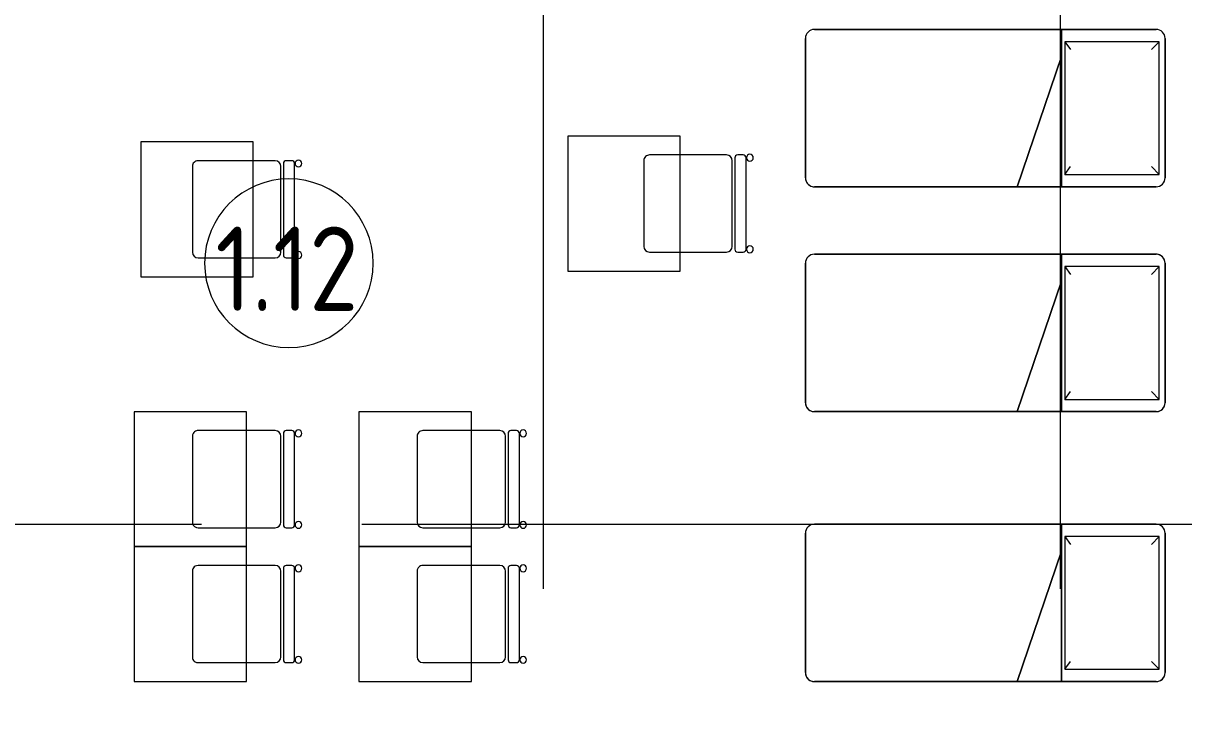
# Model space of a CAD drawing. Header units: millimetres. Extents: x 855 to 94006, y -3304 to 17933.
# Drawn here: x 19451 to 24614, y 2712 to 5827 of the extents above; entities that cross this region are included whole.
import ezdxf

# ---------------------------------------------------------------- set-up
doc = ezdxf.new("R2010")
doc.units = ezdxf.units.MM
doc.linetypes.add('Осевая', pattern=[4762.5, 952.5, -714.375, 2381.25, -714.375])
for name, color, linetype, lineweight in [('A-AREA-IDEN', 7, 'Continuous', 9), ('Оси', 7, 'Continuous', 9), ('Оси-2', 7, 'Осевая', 9)]:
    doc.layers.add(name, color=color, linetype=linetype, lineweight=lineweight)
doc.layers.add('I-FURN-1', color=7, linetype='Continuous', lineweight=9, true_color=0xf0f0f0)
doc.styles.add('GOST Common_4', font='GOST_Common.ttf', dxfattribs={"width": 0.9, "height": 375})

# ---------------------------------------------------------------- blocks, each defined once
blk = doc.blocks.new('Стол базовый прямоугольный - 1_7а-25476368-План разверток пом_ 1_12_ Этаж 1')
at = {"layer": 'I-FURN-1'}
for p, q in [((250, 300), (-250, 300)), ((-250, 300), (-250, -300)), ((250, -300), (250, 300)), ((-250, -300), (250, -300))]:
    blk.add_line(p, q, dxfattribs=at)
blk = doc.blocks.new('Стул Breuer - 1_9а-25403171-План разверток пом_ 1_12_ Этаж 1')
at = {"layer": 'I-FURN-1'}
for p, q in [((-215.9, 215.9), (-215.9, 0)), ((190.5, 241.3), (-190.5, 241.3)), ((215.9, 0), (215.9, 215.9)), ((-215.9, 0), (-215.9, -127)), ((215.9, -127), (215.9, 0)), ((-190.5, -152.4), (190.5, -152.4)), ((-215.9, -176.2), (-215.9, -200.8)), ((203.2, -163.5), (-203.2, -163.5)), ((215.9, -200.8), (215.9, -176.2)), ((-203.2, -213.5), (203.2, -213.5))]:
    blk.add_line(p, q, dxfattribs=at)
for centre, radius, start, end in [((-190.5, 215.9), 25.4, 150, 180), ((-190.5, 215.9), 25.4, 135, 150), ((-190.5, 215.9), 25.4, 90, 135), ((190.5, 215.9), 25.4, 60, 90), ((190.5, 215.9), 25.4, 15, 60), ((190.5, 215.9), 25.4, 0, 15), ((-190.5, -127), 25.4, 180, 270), ((190.5, -127), 25.4, 270, 360), ((-203.2, -176.2), 12.7, 90, 180), ((-203.2, -200.8), 12.7, 180, 270), ((203.2, -176.2), 12.7, 360, 90), ((203.2, -200.8), 12.7, 270, 360), ((-203.5, -230.6), 15.1, 360, 180), ((-203.5, -230.6), 15.1, 180, 360), ((203.7, -230.6), 15.1, 360, 180), ((203.7, -230.6), 15.1, 180, 360)]:
    blk.add_arc(centre, radius, start, end, dxfattribs=at)
blk = doc.blocks.new('Стул Breuer - 1_9а-V3-План разверток пом_ 1_12_ Этаж 1')
at = {"layer": 'I-FURN-1'}
for p, q in [((-215.9, 215.9), (-215.9, 0)), ((190.5, 241.3), (-190.5, 241.3)), ((215.9, 0), (215.9, 215.9)), ((-215.9, 0), (-215.9, -127)), ((215.9, -127), (215.9, 0)), ((-190.5, -152.4), (190.5, -152.4)), ((-215.9, -176.2), (-215.9, -200.8)), ((203.2, -163.5), (-203.2, -163.5)), ((215.9, -200.8), (215.9, -176.2)), ((-203.2, -213.5), (203.2, -213.5))]:
    blk.add_line(p, q, dxfattribs=at)
for centre, radius, start, end in [((-190.5, 215.9), 25.4, 150, 180), ((-190.5, 215.9), 25.4, 105, 150), ((-190.5, 215.9), 25.4, 90, 105), ((190.5, 215.9), 25.4, 75, 90), ((190.5, 215.9), 25.4, 30, 75), ((190.5, 215.9), 25.4, 0, 30), ((-190.5, -127), 25.4, 180, 270), ((190.5, -127), 25.4, 270, 360), ((-203.2, -176.2), 12.7, 90, 180), ((-203.2, -200.8), 12.7, 180, 270), ((203.2, -176.2), 12.7, 360, 90), ((203.2, -200.8), 12.7, 270, 360), ((-203.5, -230.6), 15.1, 360, 180), ((-203.5, -230.6), 15.1, 180, 360), ((203.7, -230.6), 15.1, 360, 180), ((203.7, -230.6), 15.1, 180, 360)]:
    blk.add_arc(centre, radius, start, end, dxfattribs=at)
blk = doc.blocks.new('Стул Breuer - 1_9а-V4-План разверток пом_ 1_12_ Этаж 1')
at = {"layer": 'I-FURN-1'}
for p, q in [((-215.9, 215.9), (-215.9, 0)), ((190.5, 241.3), (-190.5, 241.3)), ((215.9, 0), (215.9, 215.9)), ((-215.9, 0), (-215.9, -127)), ((215.9, -127), (215.9, 0)), ((-190.5, -152.4), (190.5, -152.4)), ((-215.9, -176.2), (-215.9, -200.8)), ((203.2, -163.5), (-203.2, -163.5)), ((215.9, -200.8), (215.9, -176.2)), ((-203.2, -213.5), (203.2, -213.5))]:
    blk.add_line(p, q, dxfattribs=at)
for centre, radius, start, end in [((-190.5, 215.9), 25.4, 90, 180), ((190.5, 215.9), 25.4, 0, 90), ((-190.5, -127), 25.4, 180, 270), ((190.5, -127), 25.4, 270, 360), ((-203.2, -176.2), 12.7, 90, 180), ((-203.2, -200.8), 12.7, 180, 270), ((203.2, -176.2), 12.7, 360, 90), ((203.2, -200.8), 12.7, 270, 360), ((-203.5, -230.6), 15.1, 360, 180), ((-203.5, -230.6), 15.1, 180, 360), ((203.7, -230.6), 15.1, 360, 180), ((203.7, -230.6), 15.1, 180, 360)]:
    blk.add_arc(centre, radius, start, end, dxfattribs=at)
blk = doc.blocks.new('Стул Breuer - 1_9а-V5-План разверток пом_ 1_12_ Этаж 1')
at = {"layer": 'I-FURN-1'}
for p, q in [((-215.9, 215.9), (-215.9, 0)), ((190.5, 241.3), (-190.5, 241.3)), ((215.9, 0), (215.9, 215.9)), ((-215.9, 0), (-215.9, -127)), ((215.9, -127), (215.9, 0)), ((-190.5, -152.4), (190.5, -152.4)), ((-215.9, -176.2), (-215.9, -200.8)), ((203.2, -163.5), (-203.2, -163.5)), ((215.9, -200.8), (215.9, -176.2)), ((-203.2, -213.5), (203.2, -213.5))]:
    blk.add_line(p, q, dxfattribs=at)
for centre, radius, start, end in [((-190.5, 215.9), 25.4, 90, 180), ((190.5, 215.9), 25.4, 75, 90), ((190.5, 215.9), 25.4, 45, 75), ((190.5, 215.9), 25.4, 0, 45), ((-190.5, -127), 25.4, 180, 270), ((190.5, -127), 25.4, 270, 360), ((-203.2, -176.2), 12.7, 90, 180), ((-203.2, -200.8), 12.7, 180, 270), ((203.2, -176.2), 12.7, 360, 90), ((203.2, -200.8), 12.7, 270, 360), ((-203.5, -230.6), 15.1, 360, 180), ((-203.5, -230.6), 15.1, 180, 360), ((203.7, -230.6), 15.1, 360, 180), ((203.7, -230.6), 15.1, 180, 360)]:
    blk.add_arc(centre, radius, start, end, dxfattribs=at)
blk = doc.blocks.new('Стул Breuer - 1_9а-V9-План разверток пом_ 1_12_ Этаж 1')
at = {"layer": 'I-FURN-1'}
for p, q in [((-215.9, 215.9), (-215.9, 80)), ((190.5, 241.3), (-190.5, 241.3)), ((215.9, 80), (215.9, 215.9)), ((-215.9, 80), (-215.9, -127)), ((215.9, -127), (215.9, 80)), ((-190.5, -152.4), (190.5, -152.4)), ((-215.9, -176.2), (-215.9, -200.8)), ((203.2, -163.5), (-203.2, -163.5)), ((215.9, -200.8), (215.9, -176.2)), ((-203.2, -213.5), (203.2, -213.5))]:
    blk.add_line(p, q, dxfattribs=at)
for centre, radius, start, end in [((-190.5, 215.9), 25.4, 90, 180), ((190.5, 215.9), 25.4, 0, 90), ((-190.5, -127), 25.4, 180, 270), ((190.5, -127), 25.4, 270, 360), ((-203.2, -176.2), 12.7, 90, 180), ((-203.2, -200.8), 12.7, 180, 270), ((203.2, -176.2), 12.7, 360, 90), ((203.2, -200.8), 12.7, 270, 360), ((-203.5, -230.6), 15.1, 360, 180), ((-203.5, -230.6), 15.1, 180, 360), ((203.7, -230.6), 15.1, 360, 180), ((203.7, -230.6), 15.1, 180, 360)]:
    blk.add_arc(centre, radius, start, end, dxfattribs=at)
blk = doc.blocks.new('Bed - Small Sizes - 1_44-25445739-План разверток пом_ 1_12_ Этаж 1')
at = {"layer": 'I-FURN-1'}
for p, q in [((287.3, 0), (-332.7, 0)), ((-332.7, 0), (287.3, 0)), ((287.3, 0), (-332.7, 0)), ((-332.7, 0), (287.3, 0)), ((-372.7, -40), (-372.7, -460)), ((-372.7, -460), (-372.7, -40)), ((-372.7, -40), (-372.7, -460)), ((-372.7, -460), (-372.7, -40)), ((-317.5, -26.2), (-282.7, -60)), ((272.5, -26.2), (-317.5, -26.2)), ((-317.5, -26.2), (-317.5, -446.2)), ((272.5, -26.2), (-317.5, -26.2)), ((-317.5, -26.2), (-317.5, -446.2)), ((272.5, -26.2), (237.3, -60)), ((272.5, -446.2), (272.5, -26.2)), ((272.5, -446.2), (272.5, -26.2)), ((327.3, -460), (327.3, -40)), ((327.3, -40), (327.3, -460)), ((327.3, -657.7), (327.3, -40)), ((327.3, -40), (327.3, -657.7)), ((-372.7, -460), (-252.7, -460)), ((-252.7, -460), (-372.7, -460)), ((-372.7, -460), (-372.7, -1560)), ((-372.7, -1560), (-372.7, -460)), ((-372.7, -460), (-252.7, -460)), ((-317.5, -446.2), (-282.7, -420)), ((-317.5, -446.2), (272.5, -446.2)), ((-317.5, -446.2), (272.5, -446.2)), ((-252.7, -460), (327.3, -460)), ((327.3, -460), (-252.7, -460)), ((327.3, -460), (-252.7, -460)), ((-252.7, -460), (327.3, -657.7)), ((327.3, -657.7), (-252.7, -460)), ((-252.7, -460), (327.3, -460)), ((-252.7, -460), (327.3, -657.7)), ((-252.7, -460), (327.3, -460)), ((272.5, -446.2), (237.3, -420)), ((327.3, -657.7), (327.3, -460)), ((327.3, -460), (327.3, -657.7)), ((327.3, -1560), (327.3, -657.7)), ((327.3, -657.7), (327.3, -1560)), ((-332.7, -1600), (287.3, -1600)), ((287.3, -1600), (-332.7, -1600))]:
    blk.add_line(p, q, dxfattribs=at)
for centre, start, end in [((-332.7, -40), 90, 180), ((-332.7, -40), 90, 180), ((287.3, -40), 360, 90), ((287.3, -40), 0, 90), ((-332.7, -40), 90, 180), ((-332.7, -40), 90, 180), ((287.3, -40), 30, 90), ((287.3, -40), 0, 90), ((287.3, -40), 15, 30), ((287.3, -40), 360, 15), ((-332.7, -1560), 180, 270), ((-332.7, -1560), 180, 270), ((287.3, -1560), 270, 0), ((287.3, -1560), 270, 285), ((287.3, -1560), 285, 300), ((287.3, -1560), 300, 315), ((287.3, -1560), 315, 330), ((287.3, -1560), 330, 0)]:
    blk.add_arc(centre, 40, start, end, dxfattribs=at)
blk = doc.blocks.new('Bed - Small Sizes - 1_44-V14-План разверток пом_ 1_12_ Этаж 1')
at = {"layer": 'I-FURN-1'}
for p, q in [((287.3, 0), (-332.7, 0)), ((-332.7, 0), (287.3, 0)), ((287.3, 0), (-332.7, 0)), ((-332.7, 0), (287.3, 0)), ((-372.7, -40), (-372.7, -460)), ((-372.7, -460), (-372.7, -40)), ((-372.7, -40), (-372.7, -460)), ((-372.7, -460), (-372.7, -40)), ((-317.5, -26.2), (-282.7, -60)), ((272.5, -26.2), (-317.5, -26.2)), ((-317.5, -26.2), (-317.5, -446.2)), ((272.5, -26.2), (-317.5, -26.2)), ((-317.5, -26.2), (-317.5, -446.2)), ((272.5, -26.2), (237.3, -60)), ((272.5, -446.2), (272.5, -26.2)), ((272.5, -446.2), (272.5, -26.2)), ((327.3, -460), (327.3, -40)), ((327.3, -40), (327.3, -460)), ((327.3, -657.7), (327.3, -40)), ((327.3, -40), (327.3, -657.7)), ((-372.7, -460), (-252.7, -460)), ((-252.7, -460), (-372.7, -460)), ((-372.7, -460), (-372.7, -1560)), ((-372.7, -1560), (-372.7, -460)), ((-372.7, -460), (-252.7, -460)), ((-317.5, -446.2), (-282.7, -420)), ((-317.5, -446.2), (272.5, -446.2)), ((-317.5, -446.2), (272.5, -446.2)), ((-252.7, -460), (327.3, -460)), ((327.3, -460), (-252.7, -460)), ((327.3, -460), (-252.7, -460)), ((-252.7, -460), (327.3, -657.7)), ((327.3, -657.7), (-252.7, -460)), ((-252.7, -460), (327.3, -460)), ((-252.7, -460), (327.3, -657.7)), ((-252.7, -460), (327.3, -460)), ((272.5, -446.2), (237.3, -420)), ((327.3, -657.7), (327.3, -460)), ((327.3, -460), (327.3, -657.7)), ((327.3, -1560), (327.3, -657.7)), ((327.3, -657.7), (327.3, -1560)), ((-332.7, -1600), (287.3, -1600)), ((287.3, -1600), (-332.7, -1600))]:
    blk.add_line(p, q, dxfattribs=at)
for centre, start, end in [((-332.7, -40), 90, 180), ((-332.7, -40), 90, 165), ((287.3, -40), 360, 90), ((287.3, -40), 0, 90), ((-332.7, -40), 90, 180), ((-332.7, -40), 90, 180), ((-332.7, -40), 165, 180), ((287.3, -40), 15, 90), ((287.3, -40), 0, 90), ((287.3, -40), 360, 15), ((-332.7, -1560), 180, 270), ((-332.7, -1560), 180, 270), ((287.3, -1560), 270, 0), ((287.3, -1560), 270, 285), ((287.3, -1560), 285, 300), ((287.3, -1560), 300, 315), ((287.3, -1560), 315, 330), ((287.3, -1560), 330, 345), ((287.3, -1560), 345, 0)]:
    blk.add_arc(centre, 40, start, end, dxfattribs=at)
blk = doc.blocks.new('Bed - Small Sizes - 1_44-V15-План разверток пом_ 1_12_ Этаж 1')
at = {"layer": 'I-FURN-1'}
for p, q in [((287.3, 0), (-332.7, 0)), ((-332.7, 0), (287.3, 0)), ((287.3, 0), (-332.7, 0)), ((-332.7, 0), (287.3, 0)), ((-372.7, -40), (-372.7, -460)), ((-372.7, -460), (-372.7, -40)), ((-372.7, -40), (-372.7, -460)), ((-372.7, -460), (-372.7, -40)), ((-317.5, -26.2), (-282.7, -60)), ((272.5, -26.2), (-317.5, -26.2)), ((-317.5, -26.2), (-317.5, -446.2)), ((272.5, -26.2), (-317.5, -26.2)), ((-317.5, -26.2), (-317.5, -446.2)), ((272.5, -26.2), (237.3, -60)), ((272.5, -446.2), (272.5, -26.2)), ((272.5, -446.2), (272.5, -26.2)), ((327.3, -460), (327.3, -40)), ((327.3, -40), (327.3, -460)), ((327.3, -657.7), (327.3, -40)), ((327.3, -40), (327.3, -657.7)), ((-372.7, -460), (-252.7, -460)), ((-252.7, -460), (-372.7, -460)), ((-372.7, -460), (-372.7, -1560)), ((-372.7, -1560), (-372.7, -460)), ((-372.7, -460), (-252.7, -460)), ((-317.5, -446.2), (-282.7, -420)), ((-317.5, -446.2), (272.5, -446.2)), ((-317.5, -446.2), (272.5, -446.2)), ((-252.7, -460), (327.3, -460)), ((327.3, -460), (-252.7, -460)), ((327.3, -460), (-252.7, -460)), ((-252.7, -460), (327.3, -657.7)), ((327.3, -657.7), (-252.7, -460)), ((-252.7, -460), (327.3, -460)), ((-252.7, -460), (327.3, -657.7)), ((-252.7, -460), (327.3, -460)), ((272.5, -446.2), (237.3, -420)), ((327.3, -657.7), (327.3, -460)), ((327.3, -460), (327.3, -657.7)), ((327.3, -1560), (327.3, -657.7)), ((327.3, -657.7), (327.3, -1560)), ((-332.7, -1600), (287.3, -1600)), ((287.3, -1600), (-332.7, -1600))]:
    blk.add_line(p, q, dxfattribs=at)
for centre, start, end in [((-332.7, -40), 90, 180), ((-332.7, -40), 90, 180), ((287.3, -40), 360, 90), ((287.3, -40), 0, 90), ((-332.7, -40), 90, 180), ((-332.7, -40), 90, 180), ((287.3, -40), 360, 90), ((287.3, -40), 0, 90), ((-332.7, -1560), 180, 270), ((-332.7, -1560), 180, 270), ((287.3, -1560), 270, 0), ((287.3, -1560), 270, 300), ((287.3, -1560), 300, 315), ((287.3, -1560), 315, 330), ((287.3, -1560), 330, 345), ((287.3, -1560), 345, 0)]:
    blk.add_arc(centre, 40, start, end, dxfattribs=at)
blk = doc.blocks.new('Стул Breuer - 1_9а-V31-План разверток пом_ 1_12_ Этаж 1')
at = {"layer": 'I-FURN-1'}
for p, q in [((-215.9, 215.9), (-215.9, -29)), ((190.5, 241.3), (-190.5, 241.3)), ((215.9, -29), (215.9, 215.9)), ((-215.9, -29), (-215.9, -127)), ((215.9, -127), (215.9, -29)), ((-190.5, -152.4), (190.5, -152.4)), ((-215.9, -176.2), (-215.9, -200.8)), ((203.2, -163.5), (-203.2, -163.5)), ((215.9, -200.8), (215.9, -176.2)), ((-203.2, -213.5), (203.2, -213.5))]:
    blk.add_line(p, q, dxfattribs=at)
for centre, radius, start, end in [((-190.5, 215.9), 25.4, 90, 180), ((190.5, 215.9), 25.4, 0, 90), ((-190.5, -127), 25.4, 180, 270), ((190.5, -127), 25.4, 270, 360), ((-203.2, -176.2), 12.7, 90, 180), ((-203.2, -200.8), 12.7, 180, 270), ((203.2, -176.2), 12.7, 360, 90), ((203.2, -200.8), 12.7, 270, 360), ((-203.5, -230.6), 15.1, 360, 180), ((-203.5, -230.6), 15.1, 180, 360), ((203.7, -230.6), 15.1, 360, 180), ((203.7, -230.6), 15.1, 180, 360)]:
    blk.add_arc(centre, radius, start, end, dxfattribs=at)
blk = doc.blocks.new('Марка_Помещения - Номер-25198446-План разверток пом_ 1_12_ Этаж 1')
at = {"layer": 'A-AREA-IDEN'}
for start, end in [(360, 180), (180, 360)]:
    blk.add_arc((0, 0), 2.5, start, end, dxfattribs=at)

msp = doc.modelspace()

# ---------------------------------------------------------------- linework, layer by layer
at = {"layer": 'Оси'}
for p, q in [((21765.8, 4171), (21765.8, 7921)), ((24065.8, 4171), (24065.8, 7921))]:
    msp.add_line(p, q, dxfattribs=at)
at = {"layer": 'Оси-2'}
for p, q in [((21765.8, 1645.6), (21765.8, 4171)), ((24065.8, 1645.6), (24065.8, 4171)), ((19291, 3600), (31516.8, 3600))]:
    msp.add_line(p, q, dxfattribs=at)

# ---------------------------------------------------------------- block references
at = {"layer": 'A-AREA-IDEN', "xscale": 149.9999999999999, "yscale": 149.9999999999999, "zscale": 149.9999999999999}
msp.add_blockref('Марка_Помещения - Номер-25198446-План разверток пом_ 1_12_ Этаж 1', (20632.7, 4760.1), dxfattribs=at)
at = {"layer": 'I-FURN-1'}
for name, p, rotation in [('Bed - Small Sizes - 1_44-V15-План разверток пом_ 1_12_ Этаж 1', (24530.7, 5427.2), 270.0000000000002), ('Стул Breuer - 1_9а-V31-План разверток пом_ 1_12_ Этаж 1', (20444.6, 5000), 89.99999999999959), ('Стул Breuer - 1_9а-V9-План разверток пом_ 1_12_ Этаж 1', (22453.2, 5025.5), 89.99999999999959), ('Bed - Small Sizes - 1_44-V14-План разверток пом_ 1_12_ Этаж 1', (24530.7, 4427.4), 270.0000000000002), ('Стул Breuer - 1_9а-25403171-План разверток пом_ 1_12_ Этаж 1', (20444.6, 3800), 89.99999999999959), ('Стул Breuer - 1_9а-V4-План разверток пом_ 1_12_ Этаж 1', (21444.6, 3800), 89.99999999999959), ('Bed - Small Sizes - 1_44-25445739-План разверток пом_ 1_12_ Этаж 1', (24530.7, 3227), 270.0000000000002), ('Стул Breuer - 1_9а-V3-План разверток пом_ 1_12_ Этаж 1', (20444.6, 3200), 89.99999999999959), ('Стул Breuer - 1_9а-V5-План разверток пом_ 1_12_ Этаж 1', (21444.6, 3200), 89.99999999999959)]:
    msp.add_blockref(name, p, dxfattribs=dict(at, rotation=rotation))
for p in [(22123.2, 5025.5), (20223.6, 5000), (20194.6, 3800), (21194.6, 3800), (20194.6, 3200), (21194.6, 3200)]:
    msp.add_blockref('Стол базовый прямоугольный - 1_7а-25476368-План разверток пом_ 1_12_ Этаж 1', p, dxfattribs=at)

# ---------------------------------------------------------------- texts
at = {"layer": 'A-AREA-IDEN', "insert": (20305.7, 4923), "char_height": 375, "width": 822.531, "attachment_point": 1, "style": 'GOST Common_4'}
msp.add_mtext('1.12', dxfattribs=at)

doc.saveas('drawing.dxf')
